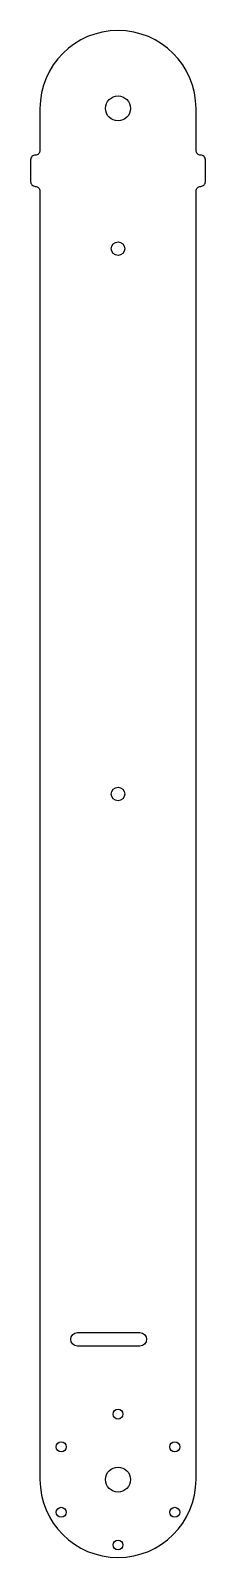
# Model space of a CAD drawing. Header units: millimetres. Extents: x -28 to 28, y -25 to 465.
import ezdxf

# ---------------------------------------------------------------- set-up
doc = ezdxf.new("R2010")
doc.units = ezdxf.units.MM

msp = doc.modelspace()

# ---------------------------------------------------------------- linework, layer by layer
for points in [[(-28, 416.5, 0.414214), (-26.5, 415, -0.414214), (-25, 413.5), (-25, 0, 1), (25, 0), (25, 413.5, -0.414214), (26.5, 415, 0.414214), (28, 416.5), (28, 423.5, 0.414214), (26.5, 425, -0.414214), (25, 426.5), (25, 440, 1), (-25, 440), (-25, 426.5, -0.414214), (-26.5, 425, 0.414214), (-28, 423.5)], [(-13, 47.15), (7, 47.15, -1), (7, 42.85), (-13, 42.85, -1)]]:
    msp.add_lwpolyline(points, format="xyb", close=True)
for centre, radius in [((0, 440), 4), ((0, 395), 2.15), ((0, 220), 2.15), ((0, 21), 1.6), ((-18.19, 10.5), 1.6), ((18.19, 10.5), 1.6), ((0, 0), 4), ((-18.19, -10.5), 1.6), ((18.19, -10.5), 1.6), ((0, -21), 1.6)]:
    msp.add_circle(centre, radius)

doc.saveas('drawing.dxf')
